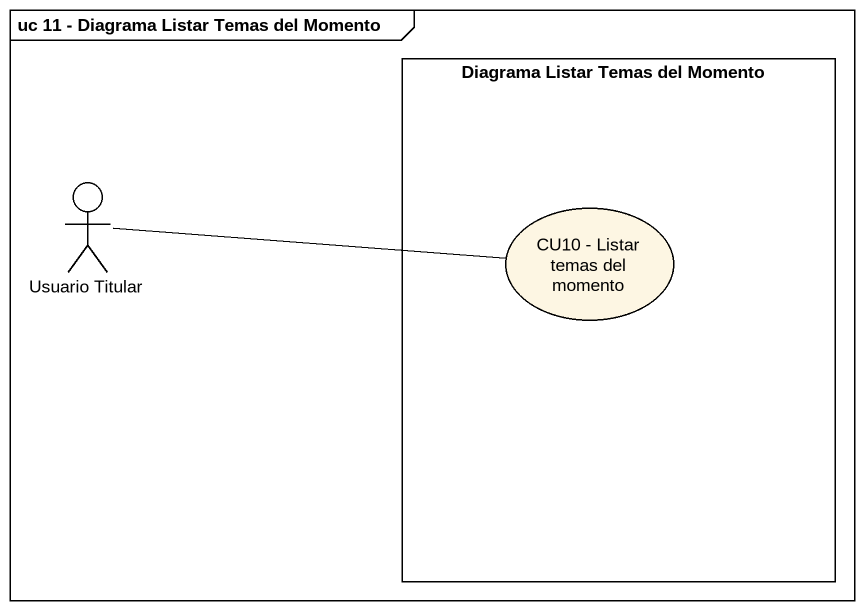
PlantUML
@startuml
mainframe uc 11 - Diagrama Listar Temas del Momento
rectangle "Diagrama Listar Temas del Momento" as Diagrama_Listar_Temas_del {
  usecase "CU10 - Listar temas del momento" as CU10_Listar_temas_del
}
actor "Usuario Titular" as Usuario_Titular
Usuario_Titular -right- CU10_Listar_temas_del
@enduml
